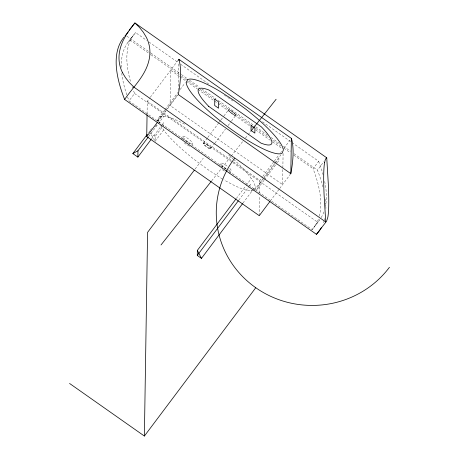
<?xml version="1.0" encoding="UTF-8"?>
<svg xmlns="http://www.w3.org/2000/svg" width="459" height="459" viewBox="0 0 459 459"><rect width="100%" height="100%" fill="white"/><g stroke="black" fill="none" stroke-linecap="round" stroke-linejoin="round"><path stroke-width="0.34" stroke-dasharray="2.29 1.72" d="M147.075 113.987L147.27 101.284L149.829 97.876M163.702 129.903L155.085 141.378L155.165 136.421L163.777 124.951M178.344 90.303L178.775 62.785M251.084 190.703L251.079 191.162L252.02 190.56M259.26 215.684L259.57 195.93M259.616 193.107L259.817 180.404L262.37 176.996M283.088 153.553L282.601 184.604L170.059 105.484L170.61 70.198L179.406 76.383M184.593 124.165A60.049 12.468 36.9 0 0 164.006 116.202L159.594 116.879L158.412 120.051L159.594 123.087M254.607 189.538L255.543 187.025L253.414 181.569L248.124 174.202A60.049 12.468 36.9 0 0 233.505 159.244M121.302 67.398A721.588 149.812 36.9 0 1 127.872 42.486L135.525 32.56L146.639 40.375M127.872 42.486L135.525 32.56M226.115 169.199L128.996 100.923L134.567 93.504L133.093 89.488M150.259 97.308L178.006 60.353M164.735 110.034L158.2 118.6L157.649 120.08L157.948 120.855L165.665 110.573M165.062 109.46L178.017 92.345M180.157 89.494L185.298 82.649M148.59 132.617L149.863 130.918M150.294 130.35L151.568 128.652M157.098 121.285L158.803 119.019M166.095 110.005L177.243 95.156M157.804 121.801L165.911 111.009M167.615 108.737L178.276 94.537M155.331 126.523L156.972 124.337M148.601 136.575L163.915 116.179M151.476 138.974L162.113 124.814M162.538 124.246L163.817 122.547M181.007 138.635L182.86 136.162M191.988 144.929L192.728 143.942A6.323 1.314 36.9 0 0 186.497 137.574A6.323 1.314 36.9 0 0 184.162 138.647A6.323 1.314 36.9 0 0 192.728 143.942M203.526 143.145L207.353 138.056M207.778 137.488L218.817 122.782M219.247 122.214L220.521 120.516M220.945 119.954L223.493 116.557M223.917 115.995L228.588 109.77M195.132 169.044L203.268 158.206M210.67 148.773A4.573 0.947 36.9 0 0 206.16 144.166A4.573 0.947 36.9 0 0 204.467 144.941A4.573 0.947 36.9 0 0 210.67 148.773L214.491 143.678M214.915 143.116L225.535 128.973M228.083 125.577L231.055 121.618M231.479 121.056L235.725 115.398A4.573 0.947 36.9 0 0 231.216 110.791A4.573 0.947 36.9 0 0 229.529 111.566A4.573 0.947 36.9 0 0 235.725 115.398M219.373 165.607L221.227 163.14M229.242 173.387L231.095 170.914M236.299 198.535L245.714 185.998M246.139 185.43L251.274 178.591M238.789 200.176L249.053 186.497M249.484 185.929L251.193 183.652M262.8 176.428L273.885 161.66M274.316 161.092L279.003 154.844M280.713 152.572L281.562 151.436M283.978 148.223L290.518 139.513M242.966 203.107L252.375 190.571M252.806 190.003L255.37 186.583M254.361 190.204L274.493 163.387M274.924 162.819L280.919 154.832M264.063 180.295L256.77 190.003L257.327 188.523L257.023 187.748L263.024 179.75M263.455 179.182L278.888 158.625L279.192 159.399L278.642 160.879L276.066 164.305M264.493 179.727L275.641 164.879M270.345 200.922L279.301 188.993M279.732 188.425L290.409 174.208M319.309 216.206A721.588 149.812 36.9 0 0 315.04 174.07L313.078 168.717L318.644 161.298L292.905 143.202M322.981 186.968A727.911 151.126 36.9 0 0 317.456 170.174L323.784 161.746M312.12 229.661L319.774 219.729L312.12 229.661L226.7 169.606M211.679 180.829L221.456 168.447M221.898 167.885L230.791 156.634M231.233 156.071L243.23 140.884M245.456 138.067L247.676 135.256M248.118 134.694L250.344 131.882M159.594 116.879L164.006 116.202M253.729 190.296L249.948 190.875A60.049 12.468 36.9 0 1 223.837 179.813M148.98 42.021L178.235 62.585M180.571 64.231L209.241 84.387M224.451 95.076L233.229 101.25M262.479 121.813L290.564 141.556M126.799 36.135L150.265 52.63M150.85 53.043L180.771 74.077M181.357 74.49L187.22 78.615M189.567 80.268L199.545 87.279M201.891 88.926L215.965 98.823M218.312 100.475L255.273 126.454M255.858 126.868L267.591 135.118M271.114 137.591L279.324 143.369M283.433 146.255L290.472 151.2M293.989 153.679L317.456 170.174M129.954 39.979L150.432 54.374M151.017 54.782L180.857 75.758M181.443 76.171L187.874 80.698M188.46 81.105L199.579 88.92M200.164 89.333L214.204 99.207M219.471 102.908L250.476 124.705M255.743 128.405L269.198 137.866M272.709 140.334L280.897 146.094M283.823 148.148L290.26 152.675M293.771 155.142L313.078 168.717M179.991 76.791L185.855 80.916M186.44 81.323L197.577 89.155M198.162 89.568L213.986 100.693M214.577 101.106L217.503 103.166M218.088 103.579L250.327 126.242M250.918 126.655L252.674 127.889M255.606 129.954L270.259 140.253M272.606 141.9L282.566 148.905M147.27 101.284L232.851 161.448M233.436 161.861L259.817 180.404M134.567 93.504L232.271 162.193M232.856 162.601L317.685 222.242M257.023 187.748L257.333 187.966M157.638 120.637L157.948 120.855M155.165 136.421L150.409 133.076L155.085 141.378M160.541 125.508L165.837 132.875A60.049 12.468 36.9 0 0 196.177 160.977L208.805 170.214L221.313 178.316A60.049 12.468 36.9 0 0 223.206 179.446M318.644 161.298L320.606 166.657A721.588 149.812 36.9 0 1 323.113 174.822M127.527 96.901L128.996 100.923M228.657 154.958A60.049 12.468 36.9 0 1 232.971 158.757M189.538 146.203A6.323 1.314 36.9 0 1 183.755 142.456M182.338 138.847A6.323 1.314 36.9 0 1 189.573 143.937M229.798 168.436A6.323 1.314 36.9 0 1 227.463 169.509M226.138 168.631A6.323 1.314 36.9 0 1 221.095 163.249A6.323 1.314 36.9 0 1 227.509 166.41M224.279 171.104A6.323 1.314 36.9 0 1 221.726 169.09M220.704 165.819A6.323 1.314 36.9 0 1 225.656 168.878M325.356 199.103A727.911 151.126 36.9 0 1 325.907 208.541M324.743 218.582A727.911 151.126 36.9 0 1 324.41 219.901M324.232 220.549A727.911 151.126 36.9 0 1 323.411 223.063M318.316 219.345A721.588 149.812 36.9 0 1 314.203 227.148M324.685 181.408A721.588 149.812 36.9 0 1 325.351 206.82M323.888 211.926A721.588 149.812 36.9 0 1 320.48 218.708M126.799 94.864A721.588 149.812 36.9 0 1 121.755 73.394M132.605 88.145A721.588 149.812 36.9 0 1 132.14 86.751M130.471 81.306A721.588 149.812 36.9 0 1 133.437 35.068M204.358 144.883A4.739 0.987 36.9 0 0 210.796 148.877A4.739 0.987 36.9 0 0 206.143 144.109A4.739 0.987 36.9 0 0 204.358 144.883M229.414 111.508A4.739 0.987 36.9 0 0 235.851 115.502A4.739 0.987 36.9 0 0 231.204 110.734A4.739 0.987 36.9 0 0 229.414 111.508"/><path stroke-width="0.69" d="M147.316 134.315L132.846 153.581L137.866 157.104L137.964 150.741L148.177 137.143M269.921 201.49L259.26 215.684L146.719 136.564L147.064 114.693M69.561 383.449L144.384 436.05L147.58 232.374L194.277 170.186M178.809 60.668L178.832 59.257L291.373 138.377L291.712 139.433A727.911 106.213 -54.9 0 1 291.207 171.632L290.817 173.657L178.276 94.537L178.666 92.511A727.911 106.213 -54.9 0 0 179.171 60.313L178.832 59.257M242.536 203.681L201.461 258.377L197.29 255.445L197.364 250.384L235.874 199.103M290.817 173.657L291.373 138.377M324.599 162.549L325.173 160.122L325.884 158.544L326.739 157.81L134.906 22.95L130.126 28.951L126.191 34.855L123.11 40.644A518.045 129.581 -9.1 0 0 122.605 72.843M128.159 31.941L125.623 35.309A727.911 151.126 36.9 0 0 124.773 36.238M129.421 30.254L134.906 22.95L139.553 27.551L143.351 32.296L146.283 37.196A514.2 128.623 -9.1 0 1 145.784 69.389C140.477 80.56 131.532 89.344 124.618 99.46L316.452 234.325L326.579 221.198L327.858 217.141A518.045 23.088 81.1 0 0 328.363 184.948L326.739 157.81M146.719 136.564L157.38 122.369M137.866 157.104L151.051 139.542M197.29 255.445L238.359 200.744M144.384 436.05L255.761 287.718A95.713 92.58 0.9 0 0 389.439 267.304M161.011 244.963L211.232 181.391M250.786 131.32L276.117 99.253M132.846 153.581L137.964 150.741M208.656 106.333L260.993 143.128A45.607 9.467 36.9 0 0 261.246 126.764L209.052 90.067A45.607 9.467 36.9 0 0 208.793 106.431M122.605 72.843L125.519 77.743L129.283 82.494L133.896 87.101L325.729 221.961L324.088 194.748A514.2 22.916 81.1 0 1 324.599 162.549M197.364 250.384L201.461 258.377M255.761 287.718A95.713 92.58 0.9 0 1 234.515 158.389M124.618 99.46A727.911 151.126 36.9 0 1 123.959 37.202M321.283 227.744A727.911 151.126 36.9 0 1 316.452 234.325M214.795 99.173L214.697 105.507L218.53 108.204L218.633 101.869L214.795 99.173M251.107 125.347L251.027 130.402L254.86 133.099L254.94 128.05L251.107 125.347M187.444 79.797L186.262 82.97A60.049 12.468 36.9 0 0 230.298 128.618A60.049 12.468 36.9 0 0 282.205 153.117L283.387 149.944A60.049 12.468 36.9 0 0 245.628 109.018L232.994 99.781L220.492 91.685A60.049 12.468 36.9 0 0 187.444 79.797"/></g></svg>
